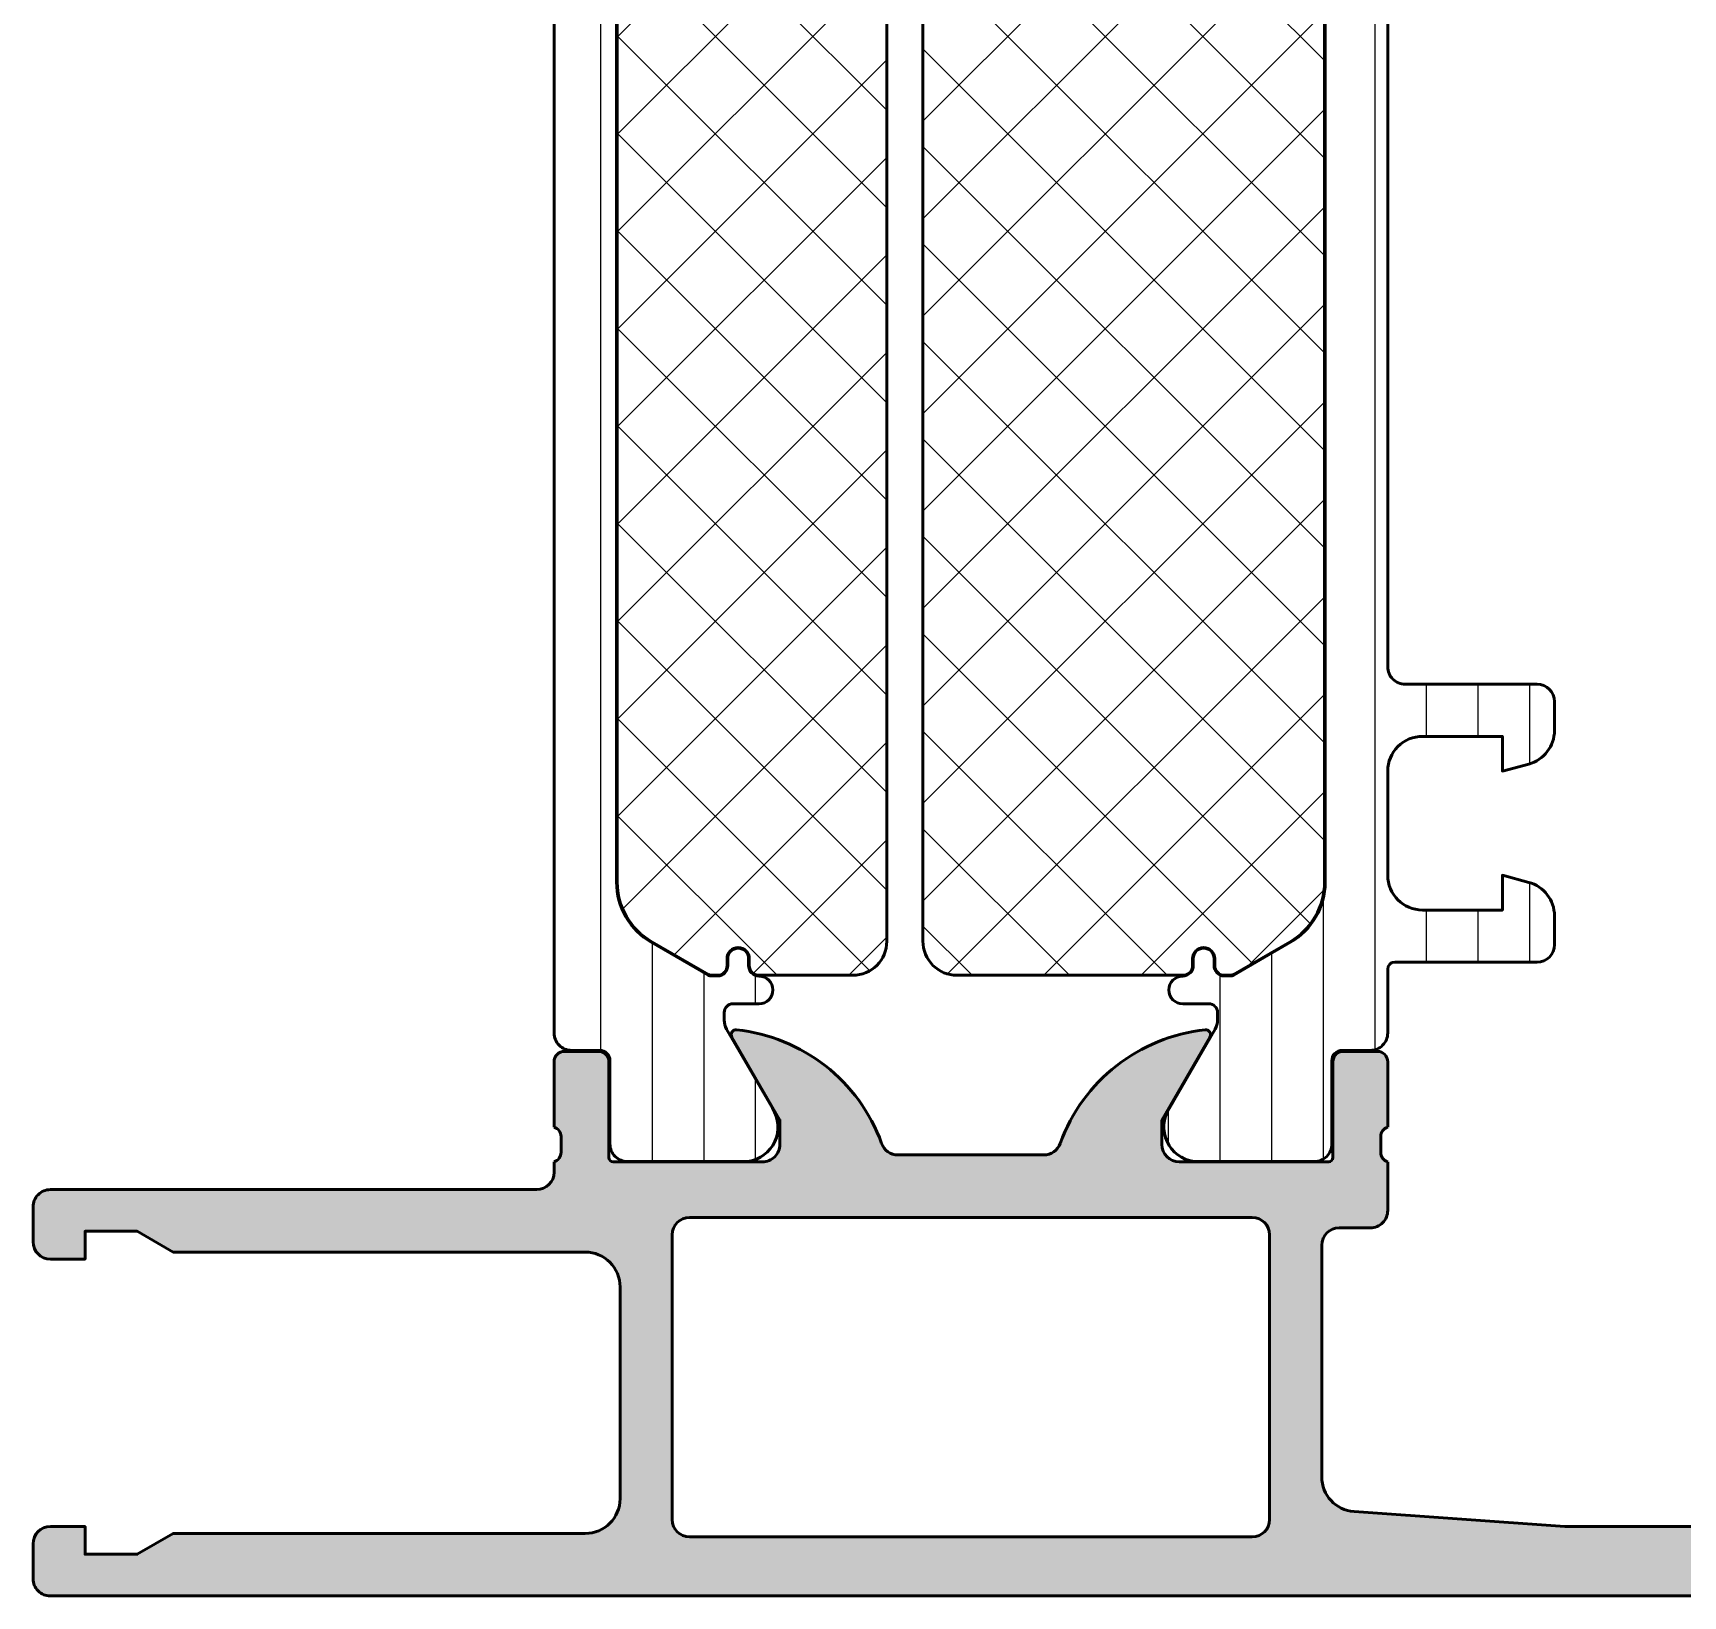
# Model space of a CAD drawing. Extents: x 0 to 95, y 0 to 90.
# Drawn here: x 0 to 47.5, y 0 to 45 of the extents above; entities that cross this region are included whole.
import ezdxf

# ---------------------------------------------------------------- set-up
doc = ezdxf.new("R2010")
doc.units = 0
for name, color, linetype, lineweight in [('0S-Alu contour', 7, 'Continuous', 50), ('0S-Alu hatch', 252, 'Continuous', 25), ('0S-Plastic contour', 254, 'Continuous', 50), ('0S-Plastic hatch', 253, 'Continuous', 25), ('0S-PT contour', 91, 'Continuous', 50), ('0S-PT hatch', 103, 'Continuous', 25)]:
    doc.layers.add(name, color=color, linetype=linetype, lineweight=lineweight)
pattern_1 = [(90, (0, 0), (-1.4859, 0), [])]
pattern_2 = [(135, (0, 0), (-1.403165018917055, -1.403165018917055), []), (225, (0, 0), (1.403165018917055, -1.403165018917055), [])]

# ---------------------------------------------------------------- blocks, each defined once
blk = doc.blocks.new('462400__D269874C_070A_4C52_90F6_EA63322B0BDA_')
at = {"layer": '0S-Alu hatch'}
h = blk.add_hatch(color=256, dxfattribs=at)
edge = h.paths.add_edge_path()
edge.add_line((44.10000000000006, 2.000000150691644), (38.02875295001209, 2.433660654262212))
edge.add_ellipse((38.1000000011035, 3.431119355120413), major_axis=(-1.000000001103476, 0), ratio=1, start_angle=0, end_angle=85.91438316115409, ccw=False)
edge.add_line((37.10000000000003, 3.431119354686211), (37.10000000000001, 10.10000015069163))
edge.add_ellipse((37.60000000000002, 10.1000001512849), major_axis=(-0.5000000000000071, 0), ratio=1, start_angle=270.00000000000324, end_angle=360, ccw=False)
edge.add_line((37.59999999999999, 10.60000015128491), (38.5, 10.60000015069164))
edge.add_arc((38.50000000000004, 11.10000015128488), 0.4999999999999681, 269.9999999999951, 360)
edge.add_line((39.00000000000002, 11.10000015128487), (39.00000000000004, 12.50000015069217))
edge.add_ellipse((39.07883644793838, 12.76752074371907), major_axis=(-0.278895057713467, 0), ratio=1, start_angle=-1.1645892777918903, end_angle=73.58012336558551, ccw=False)
edge.add_line((38.79999900000006, 12.77318915127693), (38.79999900000004, 13.22678315068367))
edge.add_ellipse((39.07886709566102, 13.23244381072869), major_axis=(-0.2789255417664866, 0), ratio=1, start_angle=-73.57540544260519, end_angle=1.1628701894558162, ccw=False)
edge.add_line((39.00000000000003, 13.49998715127696), (39.00000000000004, 15.37999815069218))
edge.add_arc((38.70000000000004, 15.37999815128546), 0.2999999999999971, 0, 89.99999999999864)
edge.add_line((38.70000000000005, 15.67999815128546), (37.72002568095725, 15.67999815069218))
edge.add_arc((37.72002568095726, 15.37999815128546), 0.3000000000000007, 90.00000000000136, 180)
edge.add_line((37.42002568095725, 15.37999815128546), (37.42002568095725, 12.62000015069219))
edge.add_ellipse((37.30002568095751, 12.62000015128545), major_axis=(-0.1199999999997416, 0), ratio=1, start_angle=90, end_angle=180, ccw=False)
edge.add_line((37.30002568095751, 12.5000001512857), (33.00000000000004, 12.50000015069244))
edge.add_ellipse((33.00000000101284, 13.00000015170524), major_axis=(-0.5000000010127952, 0), ratio=1, start_angle=0, end_angle=89.99999988394251, ccw=False)
edge.add_line((32.50000000000004, 13.0000001512857), (32.50000000000011, 13.7000001506925))
edge.add_line((32.50000000000011, 13.7000001506925), (33.88149545762225, 16.09282047371978))
edge.add_arc((33.76188021535146, 16.16188036663723), 0.1381197846484285, 329.9999997868838, 456.0127701438565)
edge.add_arc((34.27116275502877, 11.32674742914796), 4.999999999998641, 96.0127701438393, 160.0870903140117)
edge.add_ellipse((29.10000000000005, 13.20000015128683), major_axis=(-0.5000000000010744, 0), ratio=1, start_angle=89.99999999999591, end_angle=160.0870903140072, ccw=False)
edge.add_line((29.10000000000002, 12.70000015128575), (24.9000000000002, 12.70000015069178))
edge.add_ellipse((24.90000000136294, 13.20000015232862), major_axis=(-0.50000000163684, 0), ratio=1, start_angle=19.91290974516619, end_angle=89.99999984384158, ccw=False)
edge.add_arc((19.72883724497158, 11.32674742914656), 4.999999999999348, 19.91290968599214, 83.98722985616304)
edge.add_arc((20.23811978464872, 16.1618803666364), 0.1381197846485895, 83.98722985613135, 209.9999999999535)
edge.add_line((20.11850454237775, 16.0928204743122), (21.50000000000008, 13.70000015069177))
edge.add_line((21.50000000000008, 13.70000015069177), (21.50000000000012, 13.00000015069171))
edge.add_ellipse((21.00000000000013, 13.000000151285), major_axis=(-0.4999999999999965, 0), ratio=1, start_angle=89.9999999999975, end_angle=180, ccw=False)
edge.add_line((21.00000000000011, 12.500000151285), (16.69997431904276, 12.50000015069172))
edge.add_ellipse((16.69997432005555, 12.62000015170446), major_axis=(-0.1200000010127464, 0), ratio=1, start_angle=0, end_angle=89.9999995164302, ccw=False)
edge.add_line((16.5799743190428, 12.62000015128495), (16.5799743190428, 15.37999815069167))
edge.add_arc((16.27997431904281, 15.37999815128495), 0.2999999999999936, 0, 90)
edge.add_line((16.27997431904281, 15.67999815128495), (15.30000000000001, 15.67999815069167))
edge.add_arc((15.30000000000001, 15.37999815128495), 0.2999999999999936, 90, 180)
edge.add_line((15.00000000000002, 15.37999815128495), (15.00000000000001, 13.49998715068316))
edge.add_ellipse((14.9211329057523, 13.23244381119406), major_axis=(-0.2789255403509241, 0), ratio=1, start_angle=178.8371298308155, end_angle=253.5754056595482, ccw=False)
edge.add_line((15.20000100000001, 13.22678315127643), (15.20000100000001, 12.77318915068317))
edge.add_ellipse((14.92116355347479, 12.7675207432527), major_axis=(-0.2788950562980661, 0), ratio=1, start_angle=106.4198764174524, end_angle=181.1645892575255, ccw=False)
edge.add_line((15.00000000000001, 12.50000015128495), (15.00000000000001, 12.19999999881345))
edge.add_ellipse((14.50000000000001, 12.19999999940672), major_axis=(-0.5, 0), ratio=1, start_angle=90.00000000000023, end_angle=180, ccw=False)
edge.add_line((14.50000000000001, 11.69999999940672), (0.5000000005932784, 11.69999999881345))
edge.add_arc((0.5000000000000046, 11.19999999940672), 0.5000000000000036, 89.99999993201583, 180)
edge.add_line((9e-16, 11.19999999940672), (2.4e-15, 10.19999999940672))
edge.add_arc((0.5000000000000031, 10.19999999999999), 0.5000000000000008, 180, 269.9999999999999)
edge.add_line((0.5000000000000019, 9.699999999999996), (1.500000000000001, 9.699999999406723))
edge.add_line((1.500000000000001, 9.699999999406723), (1.500000000000002, 10.49999999940673))
edge.add_line((1.500000000000002, 10.49999999940673), (2.999999999999996, 10.49999999940672))
edge.add_line((2.999999999999996, 10.49999999940672), (4.039230484541327, 9.899999999406724))
edge.add_line((4.039230484541327, 9.899999999406724), (15.9, 9.899999999406717))
edge.add_ellipse((15.90000000101278, 8.900000000419489), major_axis=(-0.9999999989872279, 0), ratio=1, start_angle=180, end_angle=270.0000000580281, ccw=False)
edge.add_line((16.9, 8.899999999999986), (16.9, 2.799999999406729))
edge.add_ellipse((15.9, 2.800000000000005), major_axis=(-1.000000000000007, 0), ratio=1, start_angle=90, end_angle=180, ccw=False)
edge.add_line((15.9, 1.799999999999999), (4.039230484541326, 1.799999999406724))
edge.add_line((4.039230484541326, 1.799999999406724), (2.999999999999999, 1.199999999406725))
edge.add_line((2.999999999999999, 1.199999999406725), (1.5, 1.199999999406725))
edge.add_line((1.5, 1.199999999406725), (1.5, 1.999999999406725))
edge.add_line((1.5, 1.999999999406725), (0.4999999999999996, 1.999999999406725))
edge.add_arc((0.4999999999999998, 1.499999999999999), 0.4999999999999999, 90.00000000000003, 180)
edge.add_line((-1e-16, 1.5), (1e-16, 0.5000000000000002))
edge.add_arc((0.5000000000000002, 0.5000000005932744), 0.5000000000000002, 180, 270.0000000679842)
edge.add_line((0.5000000005932739, 5.932741e-10), (94.50000000000004, 1.506916322e-07))
edge.add_arc((94.50000000000004, 0.5000001512848808), 0.4999999999999745, 270, 360)
edge.add_line((95.00000000000001, 0.5000001512848696), (95.00000000000003, 4.500000150691672))
edge.add_arc((94.50000000000006, 4.500000151284933), 0.4999999999999716, 0, 89.99999999999837)
edge.add_line((94.50000000000009, 5.000000151284905), (93.20000000000002, 5.00000015069163))
edge.add_arc((93.20000000000002, 4.500000151284917), 0.4999999999999867, 90, 180)
edge.add_line((92.70000000000003, 4.500000151284922), (92.70000000000003, 4.000000150691631))
edge.add_line((92.70000000000003, 4.000000150691631), (93.70000000000005, 4.000000150691631))
edge.add_line((93.70000000000005, 4.000000150691631), (93.70000000000002, 2.500000150691612))
edge.add_ellipse((92.70000000000003, 2.500000151284908), major_axis=(-1, 0), ratio=1, start_angle=89.9999999999967, end_angle=180, ccw=False)
edge.add_line((92.69999999999997, 1.500000151284901), (88.70000000000006, 1.500000150691631))
edge.add_ellipse((88.70000000101282, 2.50000015170444), major_axis=(-1.000000001012809, 0), ratio=1, start_angle=0, end_angle=89.99999994197202, ccw=False)
edge.add_line((87.70000000000003, 2.500000151284934), (87.70000000000003, 4.000000150691632))
edge.add_line((87.70000000000003, 4.000000150691632), (88.7, 4.000000150691632))
edge.add_line((88.7, 4.000000150691632), (88.7, 4.500000150691674))
edge.add_arc((88.20000000000003, 4.50000015128494), 0.4999999999999716, 0, 90)
edge.add_line((88.20000000000003, 5.000000151284911), (85.39999999999999, 5.000000150691629))
edge.add_arc((85.4, 4.500000151284888), 0.5000000000000151, 90.0000000000016, 180)
edge.add_line((84.9, 4.500000151284891), (84.9, 4.300000150691647))
edge.add_arc((85.40000000000002, 4.300000151284926), 0.5000000000000142, 180, 270.0000000000017)
edge.add_line((85.40000000000003, 3.800000151284912), (85.89999999999996, 3.80000015069163))
edge.add_ellipse((85.90000000101277, 3.300000151704375), major_axis=(-0.499999998987255, 0), ratio=1, start_angle=180, end_angle=270.0000001160592, ccw=False)
edge.add_line((86.40000000000002, 3.300000151284884), (86.40000000000005, 2.500000150691664))
edge.add_ellipse((85.9, 2.500000151284935), major_axis=(-0.5000000000000285, 0), ratio=1, start_angle=90.00000000000489, end_angle=180, ccw=False)
edge.add_line((85.90000000000006, 2.000000151284911), (44.10000000000006, 2.000000150691644))
edge = h.paths.add_edge_path()
edge.add_line((18.9, 10.90000015069164), (35.10000000000002, 10.90000015069164))
edge.add_ellipse((35.10000000000002, 10.40000015128492), major_axis=(-0.5, 0), ratio=1, start_angle=180, end_angle=270, ccw=False)
edge.add_line((35.60000000000002, 10.40000015069164), (35.60000000000002, 2.2000001512849))
edge.add_ellipse((35.10000000000002, 2.2000001512849), major_axis=(-0.5, 0), ratio=1, start_angle=90, end_angle=180, ccw=False)
edge.add_line((35.10000000000002, 1.700000150691626), (18.9, 1.7000001512849))
edge.add_ellipse((18.9, 2.2000001512849), major_axis=(-0.5, 0), ratio=1, start_angle=0, end_angle=90, ccw=False)
edge.add_line((18.4, 2.200000150691625), (18.4, 10.40000015128492))
edge.add_ellipse((18.9, 10.40000015128492), major_axis=(-0.5, 0), ratio=1, start_angle=270, end_angle=360, ccw=False)
at = {"layer": '0S-Alu contour', "color": 7}
for points in [[(16.27997431904281, 15.67999815128495), (15.30000000000001, 15.67999815069167)], [(20.11850454237775, 16.0928204743122), (21.50000000000008, 13.70000015069177), (21.50000000000012, 13.00000015069171)], [(32.50000000000004, 13.0000001512857), (32.50000000000011, 13.7000001506925), (33.88149545762225, 16.09282047371978)], [(38.70000000000005, 15.67999815128546), (37.72002568095725, 15.67999815069218)], [(15.00000000000002, 15.37999815128495), (15.00000000000001, 13.49998715068316)], [(16.5799743190428, 12.62000015128495), (16.5799743190428, 15.37999815069167)], [(37.42002568095725, 15.37999815128546), (37.42002568095725, 12.62000015069219)], [(39.00000000000003, 13.49998715127696), (39.00000000000004, 15.37999815069218)], [(15.20000100000001, 13.22678315127643), (15.20000100000001, 12.77318915068317)], [(38.79999900000006, 12.77318915127693), (38.79999900000004, 13.22678315068367)], [(15.00000000000001, 12.50000015128495), (15.00000000000001, 12.19999999881345)], [(21.00000000000011, 12.500000151285), (16.69997431904276, 12.50000015069172)], [(29.10000000000002, 12.70000015128575), (24.9000000000002, 12.70000015069178)], [(37.30002568095751, 12.5000001512857), (33.00000000000004, 12.50000015069244)], [(39.00000000000002, 11.10000015128487), (39.00000000000004, 12.50000015069217)], [(14.50000000000001, 11.69999999940672), (0.5000000005932784, 11.69999999881345)], [(9e-16, 11.19999999940672), (2.4e-15, 10.19999999940672)], [(0.5000000000000019, 9.699999999999996), (1.500000000000001, 9.699999999406723), (1.500000000000002, 10.49999999940673), (2.999999999999996, 10.49999999940672), (4.039230484541327, 9.899999999406724), (15.9, 9.899999999406717)], [(18.9, 10.90000015069164), (35.10000000000002, 10.90000015069164)], [(37.59999999999999, 10.60000015128491), (38.5, 10.60000015069164)], [(18.4, 2.200000150691625), (18.4, 10.40000015128492)], [(35.60000000000002, 10.40000015069164), (35.60000000000002, 2.2000001512849)], [(37.10000000000003, 3.431119354686211), (37.10000000000001, 10.10000015069163)], [(16.9, 8.899999999999986), (16.9, 2.799999999406729)], [(44.10000000000006, 2.000000150691644), (38.02875295001209, 2.433660654262212)], [(15.9, 1.799999999999999), (4.039230484541326, 1.799999999406724), (2.999999999999999, 1.199999999406725), (1.5, 1.199999999406725), (1.5, 1.999999999406725), (0.4999999999999996, 1.999999999406725)], [(85.90000000000006, 2.000000151284911), (44.10000000000006, 2.000000150691644)], [(-1e-16, 1.5), (1e-16, 0.5000000000000002)], [(35.10000000000002, 1.700000150691626), (18.9, 1.7000001512849)], [(0.5000000005932739, 5.932741e-10), (94.50000000000004, 1.506916322e-07)]]:
    blk.add_lwpolyline(points, dxfattribs=at)
for centre, radius, start, end in [((20.23811978464872, 16.1618803666364), 0.1381197846485895, 83.98722985613135, 209.9999999999535), ((19.72883724497158, 11.32674742914656), 4.999999999999348, 19.91290968599214, 83.98722985616304), ((34.27116275502877, 11.32674742914796), 4.999999999998641, 96.0127701438393, 160.0870903140117), ((33.76188021535146, 16.16188036663723), 0.1381197846484285, 329.9999997868838, 96.01277014385654), ((15.30000000000001, 15.37999815128495), 0.2999999999999936, 90, 180), ((16.27997431904281, 15.37999815128495), 0.2999999999999936, 0, 90), ((37.72002568095726, 15.37999815128546), 0.3000000000000007, 90.00000000000136, 180), ((38.70000000000004, 15.37999815128546), 0.2999999999999971, 0, 89.99999999999864), ((0.5000000000000046, 11.19999999940672), 0.5000000000000036, 89.99999993201583, 180), ((38.50000000000004, 11.10000015128488), 0.4999999999999681, 269.9999999999951, 0), ((0.5000000000000031, 10.19999999999999), 0.5000000000000008, 180, 269.9999999999999), ((0.4999999999999998, 1.499999999999999), 0.4999999999999999, 90.00000000000003, 180), ((0.5000000000000002, 0.5000000005932744), 0.5000000000000002, 180, 270.0000000679842)]:
    blk.add_arc(centre, radius, start, end, dxfattribs=at)
at = {"layer": '0S-Alu contour', "color": 7, "extrusion": (0, 0, -1)}
for centre, radius, start, end in [((-14.9211329057523, 13.23244381119406), 0.2789255403509241, 106.4245943404518, 181.1628701691846), ((-39.07886709566102, 13.23244381072869), 0.2789255417664866, 358.8371298105442, 73.57540544260519), ((-21.00000000000013, 13.000000151285), 0.4999999999999965, 180, 270.0000000000025), ((-24.90000000136294, 13.20000015232862), 0.50000000163684, 270.0000001561584, 340.0870902548338), ((-29.10000000000005, 13.20000015128683), 0.5000000000010744, 199.9129096859929, 270.0000000000041), ((-33.00000000101284, 13.00000015170524), 0.5000000010127952, 270.0000001160575, 0), ((-14.92116355347479, 12.7675207432527), 0.2788950562980661, 178.8354107424745, 253.5801235825476), ((-16.69997432005555, 12.62000015170446), 0.1200000010127464, 270.0000004835698, 0), ((-37.30002568095751, 12.62000015128545), 0.1199999999997416, 180, 270), ((-39.07883644793838, 12.76752074371907), 0.278895057713467, 286.4198766344145, 1.164589277791985), ((-14.50000000000001, 12.19999999940672), 0.5, 180, 269.9999999999998), ((-18.9, 10.40000015128492), 0.5, 0, 90), ((-35.10000000000002, 10.40000015128492), 0.5, 90, 180), ((-37.60000000000002, 10.1000001512849), 0.5000000000000071, 0, 89.99999999999675), ((-15.90000000101278, 8.900000000419489), 0.9999999989872279, 89.99999994197192, 180), ((-38.1000000011035, 3.431119355120413), 1.000000001103476, 274.0856168388459, 0), ((-15.9, 2.800000000000005), 1.000000000000007, 180, 270), ((-18.9, 2.2000001512849), 0.5, 270, 0), ((-35.10000000000002, 2.2000001512849), 0.5, 180, 270)]:
    blk.add_arc(centre, radius, start, end, dxfattribs=at)
blk = doc.blocks.new('284597__72D3A434_246E_4FCC_A354_C0F3EBDDAFE9___BF490424_0900_4140_B827_EACCBEF8A951_')
at = {"layer": '0S-Plastic hatch'}
h = blk.add_hatch(dxfattribs=at)
h.set_pattern_fill('ANSI31', color=256, scale=0.4680000000000001, angle=45, style=0)
h.set_pattern_definition(pattern_1)
edge = h.paths.add_edge_path()
edge.add_line((43.79999999999971, 62.91925077607961), (43.79999999999971, 63.749999999454))
edge.add_arc((43.29999999999973, 63.74999999945401), 0.4999999999999858, 0, 89.9999999999992)
edge.add_line((43.29999999999974, 64.24999999945399), (39.19999999999973, 64.24999999945393))
edge.add_ellipse((39.19999999999974, 64.44999999945395), major_axis=(-0.200000000000017, 0), ratio=1, start_angle=0, end_angle=89.99999999999591, ccw=False)
edge.add_line((38.99999999999972, 64.44999999945401), (38.99999999999972, 66.29000567836346))
edge.add_arc((38.50000267890202, 66.29000567836346), 0.4999973210976947, 0, 90.00030698202455)
edge.add_line((38.49999999999284, 66.79000299945398), (37.68966866665948, 66.79000299945396))
edge.add_ellipse((37.68966866665948, 67.09000299945396), major_axis=(-0.2999999999999971, 0), ratio=1, start_angle=0, end_angle=90, ccw=False)
edge.add_line((37.38966866665947, 67.09000299945397), (37.3900006170565, 69.49000138239026))
edge.add_arc((36.89000463961789, 69.49000402201533), 0.4999959774455975, 359.9996975182267, 450.0003024811858)
edge.add_line((36.89000199999281, 69.98999999945396), (33.41346050189333, 69.98999999945394))
edge.add_arc((33.55577115088467, 69.00018192473111), 0.9999960709244582, 98.18160805189915, 212.72701609984)
edge.add_line((32.71451850189334, 68.45954699945398), (34.03303535120448, 66.17580851278171))
edge.add_ellipse((33.60002263447405, 65.92580853848213), major_axis=(-0.5000000000000551, 0), ratio=1, start_angle=179.994256176766, end_angle=209.9999965993447, ccw=False)
edge.add_line((34.10002263196166, 65.92575841416834), (34.0999999999903, 65.69999999947152))
edge.add_ellipse((33.8499999999728, 65.69999999947147), major_axis=(-0.2500000000175007, 0), ratio=1, start_angle=90.00000000000159, end_angle=180, ccw=False)
edge.add_line((33.84999999997281, 65.44999999945398), (33.09959336060873, 65.44999999945395))
edge.add_arc((33.09959336060873, 65.05074092633718), 0.3992590731167524, 90, 270)
edge.add_ellipse((33.09959336060874, 64.34999999945389), major_axis=(-0.3014818537665604, 0), ratio=1, start_angle=180, end_angle=270.00000000000273, ccw=False)
edge.add_line((33.40107521437531, 64.34999999945394), (33.40107521437531, 64.14942920416772))
edge.add_arc((33.70050441908907, 64.14942920416775), 0.2994292047137605, 180, 360)
edge.add_line((33.99993362380282, 64.14942920416777), (33.99993362380283, 64.34999999945404))
edge.add_ellipse((34.2999336238028, 64.34999999945401), major_axis=(-0.2999999999999616, 0), ratio=1, start_angle=273.3936392714543, end_angle=360, ccw=False)
edge.add_line((34.28217495791436, 64.64947392116648), (34.46501280946016, 64.6494739211665))
edge.add_ellipse((34.46501280946029, 64.44947392116656), major_axis=(-0.199999999999946, 0), ratio=1, start_angle=240.000000000026, end_angle=270.0000000000346, ccw=False)
edge.add_line((34.56501280946018, 64.62267900192344), (36.19999999999973, 63.67871870734372))
edge.add_ellipse((35.19999999999978, 61.94666789977491), major_axis=(-1.999999999999923, 0), ratio=1, start_angle=180, end_angle=240.0000000000004, ccw=False)
edge.add_line((37.1999999999997, 61.94666789977495), (37.19999999999972, 20.55333209908583))
edge.add_ellipse((35.19999999999972, 20.55333209908588), major_axis=(-2, 0), ratio=1, start_angle=119.9999999999996, end_angle=180, ccw=False)
edge.add_line((36.19999999999971, 18.82128129151699), (34.56501280946021, 17.87732099693748))
edge.add_ellipse((34.46501280945999, 18.05052607769425), major_axis=(-0.200000000000008, 0), ratio=1, start_angle=90.00000000007333, end_angle=120.00000000006969, ccw=False)
edge.add_line((34.46501280946025, 17.85052607769425), (34.28217495791435, 17.8505260776943))
edge.add_ellipse((34.29993362380278, 18.14999999940675), major_axis=(-0.2999999999999501, 0), ratio=1, start_angle=0, end_angle=86.60636072854561, ccw=False)
edge.add_line((33.99993362380283, 18.14999999940674), (33.99993362380283, 18.350570794693))
edge.add_arc((33.70050441908907, 18.350570794693), 0.2994292047137676, 0, 180)
edge.add_line((33.40107521437531, 18.350570794693), (33.40107521437531, 18.14999999940674))
edge.add_ellipse((33.09959336060878, 18.14999999940684), major_axis=(-0.301481853766532, 0), ratio=1, start_angle=89.9999999999892, end_angle=180, ccw=False)
edge.add_arc((33.09959336060873, 17.44925907252355), 0.3992590731167524, 90, 270)
edge.add_line((33.09959336060873, 17.0499999994068), (33.84999999997285, 17.04999999940677))
edge.add_ellipse((33.84999999997283, 16.7999999993893), major_axis=(-0.2500000000174722, 0), ratio=1, start_angle=180, end_angle=269.9999999999951, ccw=False)
edge.add_line((34.0999999999903, 16.79999999938921), (34.10002263196167, 16.57424158469241))
edge.add_ellipse((33.6000236536928, 16.57419118733457), major_axis=(-0.4999989808087619, 0), ratio=1, start_angle=150.0000347009637, end_angle=180.0057751236176, ccw=False)
edge.add_line((34.03303562435065, 16.32419195918214), (32.71451850189334, 14.04045299940676))
edge.add_arc((33.55577115088468, 13.49981807412962), 0.9999960709244718, 147.2729839001593, 261.8183919481001)
edge.add_line((33.41346050189333, 12.50999999940677), (36.89000199999282, 12.50999999940677))
edge.add_arc((36.89000463961788, 13.00999597684539), 0.4999959774455904, 269.9996975188158, 360.0003024817733)
edge.add_line((37.3900006170565, 13.00999861647048), (37.38966866665947, 15.40999699940676))
edge.add_ellipse((37.68966866665948, 15.40999699940676), major_axis=(-0.3000000000000043, 0), ratio=1, start_angle=269.99999999999864, end_angle=360, ccw=False)
edge.add_line((37.68966866665949, 15.70999699940677), (38.49999999999284, 15.70999699940677))
edge.add_arc((38.50000267890203, 16.20999432049728), 0.4999973210976877, 269.9996930179747, 360)
edge.add_line((38.99999999999972, 16.20999432049728), (38.99999999999972, 18.04999999940671))
edge.add_ellipse((39.19999999999974, 18.04999999940677), major_axis=(-0.2000000000000242, 0), ratio=1, start_angle=270.00000000001427, end_angle=360, ccw=False)
edge.add_line((39.1999999999997, 18.24999999940679), (43.29999999999972, 18.24999999940673))
edge.add_arc((43.29999999999972, 18.74999999940672), 0.4999999999999929, 270.0000000000008, 360)
edge.add_line((43.79999999999971, 18.74999999940673), (43.79999999999971, 19.5807492227811))
edge.add_arc((42.79999999999972, 19.58074922278112), 0.9999999999999857, 0, 74.99999999999898)
edge.add_line((43.05881904510226, 20.54667504907017), (42.29999999999972, 20.74999999940679))
edge.add_line((42.29999999999972, 20.74999999940679), (42.29999999999971, 19.74999999940679))
edge.add_line((42.29999999999971, 19.74999999940679), (39.99999999999971, 19.74999999940679))
edge.add_ellipse((39.99999999999971, 20.74999999940679), major_axis=(-1, 0), ratio=1, start_angle=0, end_angle=90, ccw=False)
edge.add_line((38.99999999999972, 20.74999999940679), (38.99999999999972, 23.74999999940685))
edge.add_ellipse((39.99999999999966, 23.74999999940679), major_axis=(-0.999999999999943, 0), ratio=1, start_angle=269.99999999999756, end_angle=360, ccw=False)
edge.add_line((39.9999999999997, 24.74999999940673), (42.29999999999971, 24.74999999940676))
edge.add_line((42.29999999999971, 24.74999999940676), (42.29999999999971, 23.74999999940685))
edge.add_line((42.29999999999971, 23.74999999940685), (43.05881904510217, 23.95332494974333))
edge.add_arc((42.79999999999962, 24.91925077603249), 1.000000000000101, 285.0000000000001, 360)
edge.add_line((43.79999999999972, 24.91925077603248), (43.79999999999971, 25.74999999940682))
edge.add_arc((43.29999999999976, 25.74999999940683), 0.4999999999999645, 0, 89.9999999999992)
edge.add_line((43.29999999999976, 26.24999999940679), (39.49999999999972, 26.24999999940679))
edge.add_ellipse((39.49999999999969, 26.74999999940677), major_axis=(-0.4999999999999787, 0), ratio=1, start_angle=0, end_angle=90.00000000000239, ccw=False)
edge.add_line((38.99999999999972, 26.74999999940676), (38.99999999999972, 55.74999999945392))
edge.add_ellipse((39.49999999999973, 55.74999999945395), major_axis=(-0.5000000000000142, 0), ratio=1, start_angle=270.00000000000165, end_angle=360, ccw=False)
edge.add_line((39.49999999999972, 56.24999999945397), (43.29999999999978, 56.24999999945397))
edge.add_arc((43.29999999999975, 56.74999999945393), 0.4999999999999645, 270.0000000000041, 360)
edge.add_line((43.79999999999971, 56.74999999945396), (43.79999999999972, 57.58074922282837))
edge.add_arc((42.79999999999975, 57.58074922282837), 0.9999999999999573, 0, 75.00000000000068)
edge.add_line((43.05881904510225, 58.5466750491174), (42.29999999999971, 58.74999999945398))
edge.add_line((42.29999999999971, 58.74999999945398), (42.29999999999971, 57.74999999945396))
edge.add_line((42.29999999999971, 57.74999999945396), (39.99999999999975, 57.74999999945396))
edge.add_ellipse((39.99999999999972, 58.74999999945398), major_axis=(-1.000000000000007, 0), ratio=1, start_angle=0, end_angle=90.00000000000159, ccw=False)
edge.add_line((38.99999999999972, 58.74999999945397), (38.99999999999972, 61.74999999945399))
edge.add_ellipse((39.99999999999971, 61.74999999945398), major_axis=(-0.9999999999999928, 0), ratio=1, start_angle=269.99999999999756, end_angle=360, ccw=False)
edge.add_line((39.99999999999975, 62.74999999945396), (42.29999999999971, 62.74999999945392))
edge.add_line((42.29999999999971, 62.74999999945392), (42.29999999999971, 61.74999999945399))
edge.add_line((42.29999999999971, 61.74999999945399), (43.05881904510228, 61.95332494979066))
edge.add_arc((42.79999999999981, 62.91925077607963), 0.9999999999999023, 284.9999999999985, 360)
at = {"layer": '0S-Plastic contour', "color": 7}
for points in [[(36.89000199999281, 69.98999999945396), (33.41346050189333, 69.98999999945394)], [(37.38966866665947, 67.09000299945397), (37.3900006170565, 69.49000138239026)], [(32.71451850189334, 68.45954699945398), (34.03303535120448, 66.17580851278171)], [(38.49999999999284, 66.79000299945398), (37.68966866665948, 66.79000299945396)], [(38.99999999999972, 64.44999999945401), (38.99999999999972, 66.29000567836346)], [(34.10002263196166, 65.92575841416834), (34.0999999999903, 65.69999999947152)], [(33.84999999997281, 65.44999999945398), (33.09959336060873, 65.44999999945395)], [(34.28217495791436, 64.64947392116648), (34.46501280946016, 64.6494739211665)], [(34.56501280946018, 64.62267900192344), (36.19999999999973, 63.67871870734372)], [(33.40107521437531, 64.34999999945394), (33.40107521437531, 64.14942920416772)], [(33.99993362380282, 64.14942920416777), (33.99993362380283, 64.34999999945404)], [(43.29999999999974, 64.24999999945399), (39.19999999999973, 64.24999999945393)], [(43.79999999999971, 62.91925077607961), (43.79999999999971, 63.749999999454)], [(39.99999999999975, 62.74999999945396), (42.29999999999971, 62.74999999945392), (42.29999999999971, 61.74999999945399), (43.05881904510228, 61.95332494979066)], [(37.1999999999997, 61.94666789977495), (37.19999999999972, 20.55333209908583)], [(38.99999999999972, 58.74999999945397), (38.99999999999972, 61.74999999945399)], [(43.05881904510225, 58.5466750491174), (42.29999999999971, 58.74999999945398), (42.29999999999971, 57.74999999945396), (39.99999999999975, 57.74999999945396)], [(43.79999999999971, 56.74999999945396), (43.79999999999972, 57.58074922282837)], [(39.49999999999972, 56.24999999945397), (43.29999999999978, 56.24999999945397)], [(38.99999999999972, 26.74999999940676), (38.99999999999972, 55.74999999945392)], [(43.29999999999976, 26.24999999940679), (39.49999999999972, 26.24999999940679)], [(43.79999999999972, 24.91925077603248), (43.79999999999971, 25.74999999940682)], [(39.9999999999997, 24.74999999940673), (42.29999999999971, 24.74999999940676), (42.29999999999971, 23.74999999940685), (43.05881904510217, 23.95332494974333)], [(38.99999999999972, 20.74999999940679), (38.99999999999972, 23.74999999940685)], [(43.05881904510226, 20.54667504907017), (42.29999999999972, 20.74999999940679), (42.29999999999971, 19.74999999940679), (39.99999999999971, 19.74999999940679)], [(43.79999999999971, 18.74999999940673), (43.79999999999971, 19.5807492227811)], [(36.19999999999971, 18.82128129151699), (34.56501280946021, 17.87732099693748)], [(33.40107521437531, 18.350570794693), (33.40107521437531, 18.14999999940674)], [(33.99993362380283, 18.14999999940674), (33.99993362380283, 18.350570794693)], [(39.1999999999997, 18.24999999940679), (43.29999999999972, 18.24999999940673)], [(34.46501280946025, 17.85052607769425), (34.28217495791435, 17.8505260776943)], [(38.99999999999972, 16.20999432049728), (38.99999999999972, 18.04999999940671)], [(33.09959336060873, 17.0499999994068), (33.84999999997285, 17.04999999940677)], [(34.0999999999903, 16.79999999938921), (34.10002263196167, 16.57424158469241)], [(34.03303562435065, 16.32419195918214), (32.71451850189334, 14.04045299940676)], [(37.68966866665949, 15.70999699940677), (38.49999999999284, 15.70999699940677)], [(37.3900006170565, 13.00999861647048), (37.38966866665947, 15.40999699940676)], [(33.41346050189333, 12.50999999940677), (36.89000199999282, 12.50999999940677)]]:
    blk.add_lwpolyline(points, dxfattribs=at)
for centre, radius, start, end in [((33.55577115088467, 69.00018192473111), 0.9999960709244582, 98.18160805189915, 212.72701609984), ((36.89000463961789, 69.49000402201533), 0.4999959774455975, 359.9996975182267, 90.00030248118587), ((38.50000267890202, 66.29000567836346), 0.4999973210976947, 0, 90.00030698202455), ((33.09959336060873, 65.05074092633718), 0.3992590731167524, 90, 270), ((33.70050441908907, 64.14942920416775), 0.2994292047137605, 180, 0), ((43.29999999999973, 63.74999999945401), 0.4999999999999858, 0, 89.9999999999992), ((42.79999999999981, 62.91925077607963), 0.9999999999999023, 284.9999999999985, 0), ((42.79999999999975, 57.58074922282837), 0.9999999999999573, 0, 75.00000000000068), ((43.29999999999975, 56.74999999945393), 0.4999999999999645, 270.0000000000041, 0), ((43.29999999999976, 25.74999999940683), 0.4999999999999645, 0, 89.9999999999992), ((42.79999999999962, 24.91925077603249), 1.000000000000101, 285.0000000000001, 0), ((42.79999999999972, 19.58074922278112), 0.9999999999999857, 0, 74.99999999999898), ((33.70050441908907, 18.350570794693), 0.2994292047137676, 0, 180), ((43.29999999999972, 18.74999999940672), 0.4999999999999929, 270.0000000000008, 0), ((33.09959336060873, 17.44925907252355), 0.3992590731167524, 90, 270), ((38.50000267890203, 16.20999432049728), 0.4999973210976877, 269.9996930179747, 0), ((33.55577115088468, 13.49981807412962), 0.9999960709244718, 147.2729839001593, 261.8183919481001), ((36.89000463961788, 13.00999597684539), 0.4999959774455904, 269.9996975188158, 0.0003024817733149)]:
    blk.add_arc(centre, radius, start, end, dxfattribs=at)
at = {"layer": '0S-Plastic contour', "color": 7, "extrusion": (0, 0, -1)}
for centre, radius, start, end in [((-37.68966866665948, 67.09000299945396), 0.2999999999999971, 270, 0), ((-33.60002263447405, 65.92580853848213), 0.5000000000000551, 150.0000034006553, 180.0057438232341), ((-33.8499999999728, 65.69999999947147), 0.2500000000175007, 180, 269.9999999999984), ((-33.09959336060874, 64.34999999945389), 0.3014818537665604, 89.99999999999729, 180), ((-34.2999336238028, 64.34999999945401), 0.2999999999999616, 0, 86.60636072854572), ((-34.46501280946029, 64.44947392116656), 0.199999999999946, 89.9999999999654, 119.999999999974), ((-39.19999999999974, 64.44999999945395), 0.200000000000017, 270.0000000000041, 0), ((-35.19999999999978, 61.94666789977491), 1.999999999999923, 119.9999999999996, 180), ((-39.99999999999971, 61.74999999945398), 0.9999999999999928, 0, 90.00000000000244), ((-39.99999999999972, 58.74999999945398), 1.000000000000007, 269.9999999999984, 0), ((-39.49999999999973, 55.74999999945395), 0.5000000000000142, 0, 89.99999999999837), ((-39.49999999999969, 26.74999999940677), 0.4999999999999787, 269.9999999999976, 0), ((-39.99999999999966, 23.74999999940679), 0.999999999999943, 0, 90.00000000000244), ((-35.19999999999972, 20.55333209908588), 2, 180, 240.0000000000004), ((-39.99999999999971, 20.74999999940679), 1, 270, 0), ((-33.09959336060878, 18.14999999940684), 0.301481853766532, 180, 270.0000000000108), ((-34.29993362380278, 18.14999999940675), 0.2999999999999501, 273.3936392714544, 0), ((-39.19999999999974, 18.04999999940677), 0.2000000000000242, 0, 89.99999999998575), ((-34.46501280945999, 18.05052607769425), 0.200000000000008, 239.9999999999303, 269.9999999999267), ((-33.84999999997283, 16.7999999993893), 0.2500000000174722, 90.00000000000487, 180), ((-33.6000236536928, 16.57419118733457), 0.4999989808087619, 179.9942248763824, 209.9999652990364), ((-37.68966866665948, 15.40999699940676), 0.3000000000000043, 0, 90.00000000000136)]:
    blk.add_arc(centre, radius, start, end, dxfattribs=at)
blk = doc.blocks.new('442330__D44042E5_1389_407C_BDB5_05255026D23F_')
at = {"layer": '0S-PT hatch'}
h = blk.add_hatch(dxfattribs=at)
h.set_pattern_fill('ANSI37', color=256, scale=0.625, angle=90, style=0)
h.set_pattern_definition(pattern_2)
edge = h.paths.add_edge_path()
edge.add_line((33.0995933606086, 64.63020331910228), (26.60000000001683, 64.6302033191494))
edge.add_arc((26.59999999999969, 63.65020331914943), 0.9799999999999685, 89.99999999899781, 180)
edge.add_line((25.61999999999972, 63.65020331914942), (25.61999999999972, 18.8497966797113))
edge.add_arc((26.59999999999972, 18.84979667971129), 0.9799999999999968, 180, 270.0000000000002)
edge.add_line((26.59999999999972, 17.86979667971129), (33.10107521437531, 17.86979667971129))
edge.add_arc((33.1010752143753, 18.1497966797113), 0.2800000000000082, 270.0000000000014, 360)
edge.add_line((33.38107521437531, 18.14979667971131), (33.38107521437531, 18.35036747499755))
edge.add_ellipse((33.70050441908907, 18.35036747499755), major_axis=(-0.3194292047137636, 0), ratio=1, start_angle=180, end_angle=360, ccw=False)
edge.add_line((34.01993362380284, 18.35036747499755), (34.01993362380284, 18.14979667971131))
edge.add_arc((34.29993362380283, 18.14979667971131), 0.279999999999994, 180, 266.4872129359728)
edge.add_line((34.28277766033128, 17.87032275799881), (34.46501280946018, 17.87032275799882))
edge.add_arc((34.46501280946018, 18.05032275799881), 0.1799999999999926, 270, 300.0000000000001)
edge.add_line((34.55501280946017, 17.89443818531762), (36.18999999999971, 18.83839847989719))
edge.add_arc((35.19999999999973, 20.55312877939037), 1.979999999999982, 299.9999999999996, 360)
edge.add_line((37.17999999999971, 20.55312877939037), (37.1799999999997, 61.94646458007941))
edge.add_arc((35.1999999999997, 61.94646458007941), 1.980000000000003, 0, 59.99999999999952)
edge.add_line((36.18999999999971, 63.66119487957259), (34.55501280946015, 64.60515517415216))
edge.add_arc((34.46501280946016, 64.44927060147103), 0.179999999999936, 59.99999999999221, 89.99999999999095)
edge.add_line((34.46501280946019, 64.62927060147096), (34.28277766033118, 64.62927060147096))
edge.add_arc((34.29993362380284, 64.34979667975847), 0.280000000000004, 93.51278706404896, 180)
edge.add_line((34.01993362380284, 64.34979667975847), (34.01993362380283, 64.14922588447223))
edge.add_ellipse((33.69996681190126, 64.14922588447223), major_axis=(-0.3199668119015655, 0), ratio=1, start_angle=0, end_angle=180, ccw=False)
edge.add_line((33.3799999999997, 64.14922588447223), (33.37999999999969, 64.34979667971129))
edge.add_arc((33.09959336060865, 64.34979667971125), 0.2804066393910318, 0, 90.00000000001017)
at = {"layer": '0S-PT contour', "color": 7}
for points in [[(33.0995933606086, 64.63020331910228), (26.60000000001683, 64.6302033191494)], [(34.46501280946019, 64.62927060147096), (34.28277766033118, 64.62927060147096)], [(36.18999999999971, 63.66119487957259), (34.55501280946015, 64.60515517415216)], [(33.3799999999997, 64.14922588447223), (33.37999999999969, 64.34979667971129)], [(34.01993362380284, 64.34979667975847), (34.01993362380283, 64.14922588447223)], [(25.61999999999972, 63.65020331914942), (25.61999999999972, 18.8497966797113)], [(37.17999999999971, 20.55312877939037), (37.1799999999997, 61.94646458007941)], [(34.55501280946017, 17.89443818531762), (36.18999999999971, 18.83839847989719)], [(33.38107521437531, 18.14979667971131), (33.38107521437531, 18.35036747499755)], [(34.01993362380284, 18.35036747499755), (34.01993362380284, 18.14979667971131)], [(26.59999999999972, 17.86979667971129), (33.10107521437531, 17.86979667971129)], [(34.28277766033128, 17.87032275799881), (34.46501280946018, 17.87032275799882)]]:
    blk.add_lwpolyline(points, dxfattribs=at)
for centre, radius, start, end in [((26.59999999999969, 63.65020331914943), 0.9799999999999685, 89.99999999899781, 180), ((33.09959336060865, 64.34979667971125), 0.2804066393910318, 0, 90.00000000001017), ((34.29993362380284, 64.34979667975847), 0.280000000000004, 93.51278706404896, 180), ((34.46501280946016, 64.44927060147103), 0.179999999999936, 59.99999999999221, 89.99999999999095), ((35.1999999999997, 61.94646458007941), 1.980000000000003, 0, 59.99999999999952), ((35.19999999999973, 20.55312877939037), 1.979999999999982, 299.9999999999996, 0), ((26.59999999999972, 18.84979667971129), 0.9799999999999968, 180, 270.0000000000002), ((33.1010752143753, 18.1497966797113), 0.2800000000000082, 270.0000000000014, 0), ((34.29993362380283, 18.14979667971131), 0.279999999999994, 180, 266.4872129359728), ((34.46501280946018, 18.05032275799881), 0.1799999999999926, 270, 300.0000000000001)]:
    blk.add_arc(centre, radius, start, end, dxfattribs=at)
at = {"layer": '0S-PT contour', "color": 7, "extrusion": (0, 0, -1)}
for centre, radius, start, end in [((-33.69996681190126, 64.14922588447223), 0.3199668119015655, 180, 0), ((-33.70050441908907, 18.35036747499755), 0.3194292047137637, 0, 180)]:
    blk.add_arc(centre, radius, start, end, dxfattribs=at)
blk = doc.blocks.new('442330__680DD645_749F_44BC_A41C_B637828D961E_')
at = {"layer": '0S-PT hatch'}
h = blk.add_hatch(dxfattribs=at)
h.set_pattern_fill('ANSI37', color=256, scale=0.625, angle=90, style=0)
h.set_pattern_definition(pattern_2)
edge = h.paths.add_edge_path()
edge.add_arc((23.60000000000002, 63.65020331914942), 0.9799999999999685, 0, 90.0000000010022)
edge.add_line((23.59999999998287, 64.63020331914939), (20.90040663939131, 64.63020331910228))
edge.add_arc((20.90040663939114, 64.34979667971115), 0.2804066393911313, 89.99999999996515, 180)
edge.add_line((20.62000000000001, 64.34979667971129), (20.62, 64.14922588447223))
edge.add_ellipse((20.30003318809844, 64.14922588447223), major_axis=(-0.3199668119015619, 0), ratio=1, start_angle=0, end_angle=180, ccw=False)
edge.add_line((19.98006637619688, 64.14922588447223), (19.98006637619687, 64.34979667975847))
edge.add_arc((19.70006637619687, 64.34979667975847), 0.2799999999999976, 0, 86.48721293600926)
edge.add_line((19.71722233966825, 64.62927060147098), (19.53498719053951, 64.62927060147096))
edge.add_arc((19.53498719053953, 64.44927060147103), 0.1799999999999358, 90.0000000000068, 120.0000000000078)
edge.add_line((19.44498719053954, 64.60515517415216), (17.80999999999998, 63.66119487957259))
edge.add_arc((18.79999999999998, 61.94646458007941), 1.979999999999994, 120, 180)
edge.add_line((16.81999999999998, 61.94646458007941), (16.81999999999998, 20.55312877939037))
edge.add_arc((18.79999999999997, 20.55312877939037), 1.979999999999989, 180, 240.0000000000002)
edge.add_line((17.80999999999998, 18.83839847989719), (19.44498719053953, 17.89443818531762))
edge.add_arc((19.53498719053954, 18.05032275799881), 0.1799999999999941, 239.9999999999963, 269.9999999999954)
edge.add_line((19.53498719053952, 17.87032275799881), (19.71722233966843, 17.87032275799881))
edge.add_arc((19.70006637619687, 18.1497966797113), 0.2799999999999903, 273.5127870640273, 360)
edge.add_line((19.98006637619686, 18.14979667971131), (19.98006637619687, 18.35036747499755))
edge.add_ellipse((20.29949558091063, 18.35036747499755), major_axis=(-0.3194292047137601, 0), ratio=1, start_angle=180, end_angle=360, ccw=False)
edge.add_line((20.61892478562439, 18.35036747499755), (20.61892478562439, 18.14979667971131))
edge.add_arc((20.8989247856244, 18.1497966797113), 0.2800000000000082, 180, 269.9999999999985)
edge.add_line((20.8989247856244, 17.86979667971129), (23.59999999999998, 17.86979667971129))
edge.add_arc((23.59999999999998, 18.84979667971129), 0.9799999999999968, 270, 360)
edge.add_line((24.57999999999998, 18.8497966797113), (24.57999999999998, 63.65020331914943))
at = {"layer": '0S-PT contour', "color": 7}
for points in [[(19.44498719053954, 64.60515517415216), (17.80999999999998, 63.66119487957259)], [(19.71722233966825, 64.62927060147098), (19.53498719053951, 64.62927060147096)], [(23.59999999998287, 64.63020331914939), (20.90040663939131, 64.63020331910228)], [(19.98006637619688, 64.14922588447223), (19.98006637619687, 64.34979667975847)], [(20.62000000000001, 64.34979667971129), (20.62, 64.14922588447223)], [(24.57999999999998, 18.8497966797113), (24.57999999999998, 63.65020331914943)], [(16.81999999999998, 61.94646458007941), (16.81999999999998, 20.55312877939037)], [(17.80999999999998, 18.83839847989719), (19.44498719053953, 17.89443818531762)], [(19.98006637619686, 18.14979667971131), (19.98006637619687, 18.35036747499755)], [(20.61892478562439, 18.35036747499755), (20.61892478562439, 18.14979667971131)], [(19.53498719053952, 17.87032275799881), (19.71722233966843, 17.87032275799881)], [(20.8989247856244, 17.86979667971129), (23.59999999999998, 17.86979667971129)]]:
    blk.add_lwpolyline(points, dxfattribs=at)
for centre, radius, start, end in [((19.53498719053953, 64.44927060147103), 0.1799999999999358, 90.0000000000068, 120.0000000000078), ((19.70006637619687, 64.34979667975847), 0.2799999999999976, 0, 86.48721293600926), ((20.90040663939114, 64.34979667971115), 0.2804066393911313, 89.99999999996515, 180), ((23.60000000000002, 63.65020331914942), 0.9799999999999685, 0, 90.0000000010022), ((18.79999999999998, 61.94646458007941), 1.979999999999994, 120, 180), ((18.79999999999997, 20.55312877939037), 1.979999999999989, 180, 240.0000000000002), ((23.59999999999998, 18.84979667971129), 0.9799999999999968, 270, 0), ((19.70006637619687, 18.1497966797113), 0.2799999999999903, 273.5127870640273, 0), ((20.8989247856244, 18.1497966797113), 0.2800000000000082, 180, 269.9999999999985), ((19.53498719053954, 18.05032275799881), 0.1799999999999941, 239.9999999999963, 269.9999999999954)]:
    blk.add_arc(centre, radius, start, end, dxfattribs=at)
at = {"layer": '0S-PT contour', "color": 7, "extrusion": (0, 0, -1)}
for centre, radius, start, end in [((-20.30003318809844, 64.14922588447223), 0.3199668119015619, 180, 0), ((-20.29949558091063, 18.35036747499755), 0.3194292047137601, 0, 180)]:
    blk.add_arc(centre, radius, start, end, dxfattribs=at)
blk = doc.blocks.new('284597__E806CB7B_E26C_45E4_B5F8_219B3DFB6064___9B0FBC02_4B99_414A_9BFA_FE2AA5CD56C4_')
at = {"layer": '0S-Plastic hatch'}
h = blk.add_hatch(dxfattribs=at)
h.set_pattern_fill('ANSI31', color=256, scale=0.4680000000000001, angle=45, style=0)
h.set_pattern_definition(pattern_1)
edge = h.paths.add_edge_path()
edge.add_ellipse((15.49999732109081, 66.29000567832317), major_axis=(-0.4999973210907936, 0), ratio=1, start_angle=269.99969301797483, end_angle=360, ccw=False)
edge.add_line((15.5, 66.79000299940678), (16.31033133333333, 66.7900029994068))
edge.add_arc((16.31033133333334, 67.09000299940679), 0.2999999999999971, 269.9999999999986, 360)
edge.add_line((16.61033133333333, 67.09000299940678), (16.60999938293631, 69.49000138234308))
edge.add_ellipse((17.10999536037495, 69.49000402196815), major_axis=(-0.4999959774456081, 0), ratio=1, start_angle=-90.00030248118497, end_angle=0.0003024817733034979, ccw=False)
edge.add_line((17.10999800000001, 69.98999999940679), (20.58653949809945, 69.98999999940679))
edge.add_ellipse((20.44422884910812, 69.00018192468394), major_axis=(-0.9999960709244723, 0), ratio=1, start_angle=147.2729839001598, end_angle=261.81839194810095, ccw=False)
edge.add_line((21.28548149809946, 68.4595469994068), (19.96696464879522, 66.17580851274639))
edge.add_arc((20.39997736552558, 65.92580853844684), 0.4999999999999723, 150.0000034006554, 180.0057438232341)
edge.add_line((19.89997736803805, 65.92575841413304), (19.9000000000094, 65.69999999947152))
edge.add_arc((20.15000000002688, 65.69999999947149), 0.2500000000174758, 180, 270.0000000000025)
edge.add_line((20.15000000002689, 65.449999999454), (20.90040663939098, 65.44999999945395))
edge.add_ellipse((20.90040663939098, 65.05074092633718), major_axis=(-0.3992590731167524, 0), ratio=1, start_angle=90, end_angle=270, ccw=False)
edge.add_arc((20.90040663939097, 64.34999999945387), 0.3014818537665604, 89.99999999999729, 180)
edge.add_line((20.59892478562441, 64.34999999945393), (20.5989247856244, 64.14942920416772))
edge.add_ellipse((20.29949558091064, 64.14942920416776), major_axis=(-0.2994292047137605, 0), ratio=1, start_angle=0, end_angle=180, ccw=False)
edge.add_line((20.00006637619688, 64.14942920416776), (20.00006637619687, 64.34999999945401))
edge.add_arc((19.70006637619691, 64.34999999945398), 0.2999999999999652, 0, 86.60636072854504)
edge.add_line((19.71782504208534, 64.64947392116645), (19.53498719053955, 64.6494739211665))
edge.add_arc((19.53498719053947, 64.44947392116634), 0.2000000000001592, 89.9999999999776, 119.999999999974)
edge.add_line((19.43498719053947, 64.62267900192342), (17.79999999999996, 63.67871870734371))
edge.add_arc((18.79999999999989, 61.94666789977492), 1.999999999999893, 119.9999999999993, 180)
edge.add_line((16.79999999999999, 61.94666789977495), (16.79999999999999, 20.55333209908583))
edge.add_arc((18.79999999999995, 20.55333209908585), 1.99999999999996, 180, 240.000000000001)
edge.add_line((17.8, 18.82128129151699), (19.43498719053949, 17.87732099693748))
edge.add_arc((19.5349871905397, 18.05052607769425), 0.2000000000000093, 239.9999999999317, 269.9999999999288)
edge.add_line((19.53498719053945, 17.85052607769425), (19.71782504208535, 17.85052607769431))
edge.add_arc((19.70006637619692, 18.14999999940675), 0.2999999999999428, 273.3936392714538, 360)
edge.add_line((20.00006637619687, 18.14999999940674), (20.00006637619687, 18.35057079469301))
edge.add_ellipse((20.29949558091063, 18.350570794693), major_axis=(-0.2994292047137605, 0), ratio=1, start_angle=180, end_angle=360, ccw=False)
edge.add_line((20.59892478562439, 18.35057079469303), (20.59892478562439, 18.14999999940674))
edge.add_arc((20.90040663939092, 18.14999999940683), 0.3014818537665249, 180, 270.0000000000108)
edge.add_ellipse((20.90040663939098, 17.44925907252355), major_axis=(-0.3992590731167524, 0), ratio=1, start_angle=90.00000000000051, end_angle=270.0000000000005, ccw=False)
edge.add_line((20.90040663939098, 17.0499999994068), (20.15000000002685, 17.04999999940677))
edge.add_arc((20.15000000002688, 16.79999999938929), 0.2500000000174793, 90.00000000000651, 180)
edge.add_line((19.90000000000939, 16.79999999938921), (19.89997736803804, 16.57424158468056))
edge.add_arc((20.39997736552559, 16.57419146036676), 0.4999999999999926, 179.9942561767658, 209.9999965993448)
edge.add_line((19.96696464879521, 16.32419148606721), (21.28548149809947, 14.04045299940678))
edge.add_ellipse((20.44422884910813, 13.49981807412963), major_axis=(-0.999996070924478, 0), ratio=1, start_angle=98.18160805189939, end_angle=212.7270160998405, ccw=False)
edge.add_line((20.58653949809947, 12.50999999940678), (17.109998, 12.50999999940678))
edge.add_ellipse((17.10999536037493, 13.0099959768454), major_axis=(-0.4999959774455833, 0), ratio=1, start_angle=-0.0003024817733034979, end_angle=90.00030248118549, ccw=False)
edge.add_line((16.60999938293631, 13.00999861647047), (16.61033133333333, 15.40999699940678))
edge.add_arc((16.31033133333333, 15.40999699940678), 0.3000000000000043, 0, 90)
edge.add_line((16.31033133333333, 15.70999699940678), (15.5, 15.70999699940678))
edge.add_ellipse((15.4999973210908, 16.20999432049043), major_axis=(-0.4999973210908203, 0), ratio=1, start_angle=0, end_angle=90.00030698202602, ccw=False)
edge.add_line((14.99999999999998, 16.20999432049043), (15.00000000000001, 66.29000567832317))
at = {"layer": '0S-Plastic contour', "color": 7}
for points in [[(17.10999800000001, 69.98999999940679), (20.58653949809945, 69.98999999940679)], [(16.61033133333333, 67.09000299940678), (16.60999938293631, 69.49000138234308)], [(21.28548149809946, 68.4595469994068), (19.96696464879522, 66.17580851274639)], [(15.5, 66.79000299940678), (16.31033133333333, 66.7900029994068)], [(14.99999999999998, 16.20999432049043), (15.00000000000001, 66.29000567832317)], [(19.89997736803805, 65.92575841413304), (19.9000000000094, 65.69999999947152)], [(20.15000000002689, 65.449999999454), (20.90040663939098, 65.44999999945395)], [(19.43498719053947, 64.62267900192342), (17.79999999999996, 63.67871870734371)], [(19.71782504208534, 64.64947392116645), (19.53498719053955, 64.6494739211665)], [(20.00006637619688, 64.14942920416776), (20.00006637619687, 64.34999999945401)], [(20.59892478562441, 64.34999999945393), (20.5989247856244, 64.14942920416772)], [(16.79999999999999, 61.94666789977495), (16.79999999999999, 20.55333209908583)], [(17.8, 18.82128129151699), (19.43498719053949, 17.87732099693748)], [(20.00006637619687, 18.14999999940674), (20.00006637619687, 18.35057079469301)], [(20.59892478562439, 18.35057079469303), (20.59892478562439, 18.14999999940674)], [(19.53498719053945, 17.85052607769425), (19.71782504208535, 17.85052607769431)], [(19.90000000000939, 16.79999999938921), (19.89997736803804, 16.57424158468056)], [(20.90040663939098, 17.0499999994068), (20.15000000002685, 17.04999999940677)], [(19.96696464879521, 16.32419148606721), (21.28548149809947, 14.04045299940678)], [(16.31033133333333, 15.70999699940678), (15.5, 15.70999699940678)], [(16.60999938293631, 13.00999861647047), (16.61033133333333, 15.40999699940678)], [(20.58653949809947, 12.50999999940678), (17.109998, 12.50999999940678)]]:
    blk.add_lwpolyline(points, dxfattribs=at)
at = {"layer": '0S-Plastic contour', "color": 7, "extrusion": (0, 0, -1)}
for centre, radius, start, end in [((-17.10999536037495, 69.49000402196815), 0.4999959774456081, 359.9996975182267, 90.00030248118505), ((-20.44422884910812, 69.00018192468394), 0.9999960709244723, 98.18160805189903, 212.7270160998403), ((-15.49999732109081, 66.29000567832317), 0.4999973210907936, 0, 90.00030698202518), ((-20.90040663939098, 65.05074092633718), 0.3992590731167524, 90, 270), ((-20.29949558091064, 64.14942920416776), 0.2994292047137605, 180, 0), ((-20.29949558091063, 18.350570794693), 0.2994292047137605, 0, 180), ((-20.90040663939098, 17.44925907252355), 0.3992590731167524, 89.99999999999947, 269.9999999999995), ((-15.4999973210908, 16.20999432049043), 0.4999973210908203, 269.999693017974, 0), ((-20.44422884910813, 13.49981807412963), 0.999996070924478, 147.2729839001595, 261.8183919481006), ((-17.10999536037493, 13.0099959768454), 0.4999959774455833, 269.9996975188145, 0.0003024817733149)]:
    blk.add_arc(centre, radius, start, end, dxfattribs=at)
at = {"layer": '0S-Plastic contour', "color": 7}
for centre, radius, start, end in [((16.31033133333334, 67.09000299940679), 0.2999999999999971, 269.9999999999986, 0), ((20.39997736552558, 65.92580853844684), 0.4999999999999723, 150.0000034006554, 180.0057438232341), ((20.15000000002688, 65.69999999947149), 0.2500000000174758, 180, 270.0000000000025), ((19.53498719053947, 64.44947392116634), 0.2000000000001592, 89.9999999999776, 119.999999999974), ((19.70006637619691, 64.34999999945398), 0.2999999999999652, 0, 86.60636072854504), ((20.90040663939097, 64.34999999945387), 0.3014818537665604, 89.99999999999729, 180), ((18.79999999999989, 61.94666789977492), 1.999999999999893, 119.9999999999993, 180), ((18.79999999999995, 20.55333209908585), 1.99999999999996, 180, 240.000000000001), ((19.70006637619692, 18.14999999940675), 0.2999999999999428, 273.3936392714538, 0), ((20.90040663939092, 18.14999999940683), 0.3014818537665249, 180, 270.0000000000108), ((19.5349871905397, 18.05052607769425), 0.2000000000000093, 239.9999999999317, 269.9999999999288), ((20.15000000002688, 16.79999999938929), 0.2500000000174793, 90.00000000000651, 180), ((20.39997736552559, 16.57419146036676), 0.4999999999999926, 179.9942561767658, 209.9999965993448), ((16.31033133333333, 15.40999699940678), 0.3000000000000043, 0, 90)]:
    blk.add_arc(centre, radius, start, end, dxfattribs=at)
blk = doc.blocks.new('442330__981D2EE5_7013_41B1_935E_1F04EAA4686B_')
at = {"layer": '0S-Alu contour', "color": 7}
blk.add_blockref('462400__D269874C_070A_4C52_90F6_EA63322B0BDA_', (0, 0), dxfattribs=at)
at = {"layer": '0S-Plastic contour', "color": 7}
for name in ['284597__E806CB7B_E26C_45E4_B5F8_219B3DFB6064___9B0FBC02_4B99_414A_9BFA_FE2AA5CD56C4_', '284597__72D3A434_246E_4FCC_A354_C0F3EBDDAFE9___BF490424_0900_4140_B827_EACCBEF8A951_']:
    blk.add_blockref(name, (0, 0), dxfattribs=at)
at = {"layer": '0S-PT contour', "color": 7}
for name in ['442330__680DD645_749F_44BC_A41C_B637828D961E_', '442330__D44042E5_1389_407C_BDB5_05255026D23F_']:
    blk.add_blockref(name, (0, 0), dxfattribs=at)

msp = doc.modelspace()

# ---------------------------------------------------------------- block references
at = {"layer": '0S-Alu contour', "color": 7}
msp.add_blockref('442330__981D2EE5_7013_41B1_935E_1F04EAA4686B_', (0, 0), dxfattribs=at)

doc.saveas('drawing.dxf')
